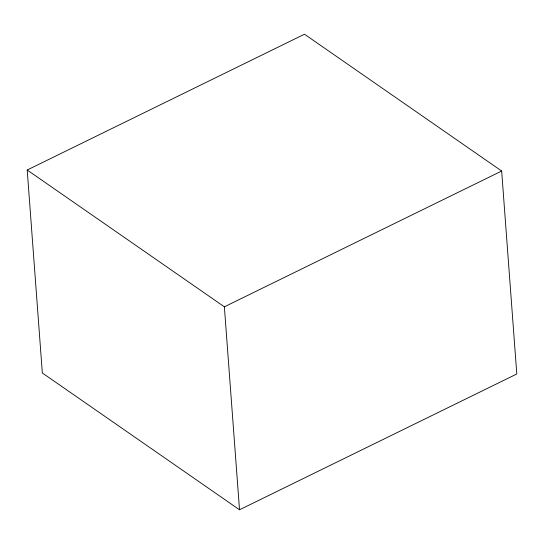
<?xml version="1.0" encoding="UTF-8"?>
<svg xmlns="http://www.w3.org/2000/svg" width="544" height="544" viewBox="0 0 544 544"><rect width="100%" height="100%" fill="white"/><g stroke="black" fill="none" stroke-linecap="round" stroke-linejoin="round"><path stroke-width="0.82" d="M27.2 170.014L304.484 34.218L501.663 171.027L516.8 373.986L239.516 509.782L42.337 372.973L27.2 170.014L224.373 306.823L239.516 509.782M224.373 306.823L501.663 171.027"/></g></svg>
